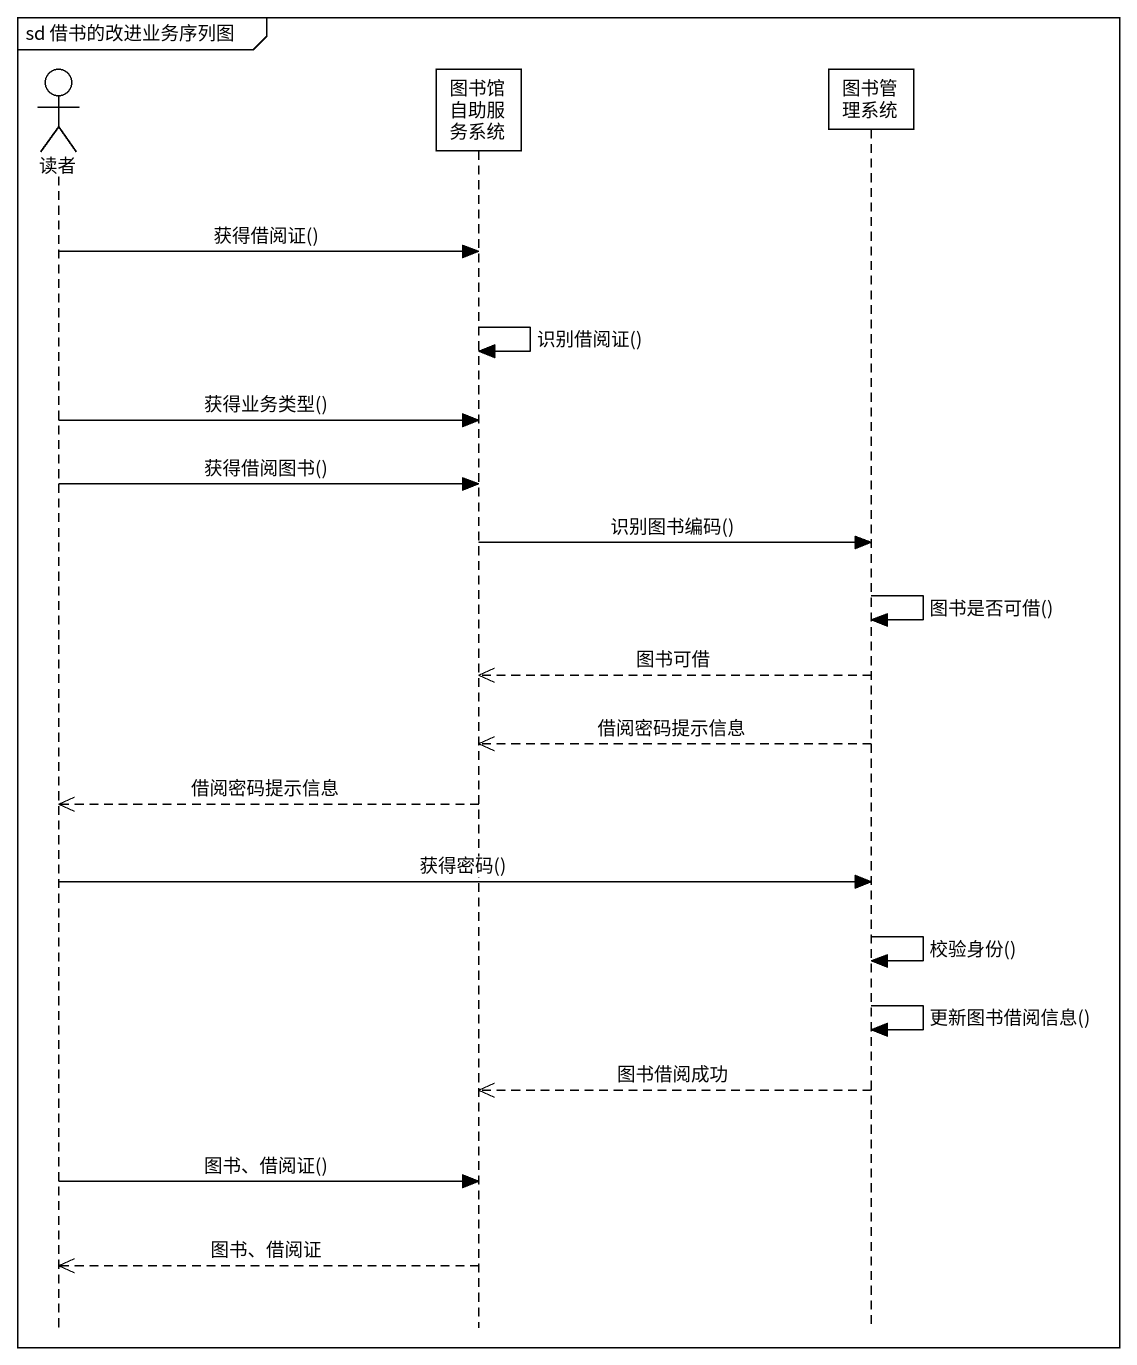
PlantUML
@startuml
mainframe sd 借书的改进业务序列图
hide footbox
actor 读者
participant 图书馆自助服务系统
participant 图书管理系统

读者 -> 图书馆自助服务系统 : 获得借阅证()
图书馆自助服务系统 -> 图书馆自助服务系统 : 识别借阅证()
读者 -> 图书馆自助服务系统 : 获得业务类型()
读者 -> 图书馆自助服务系统 : 获得借阅图书()
图书馆自助服务系统 -> 图书管理系统 : 识别图书编码()
图书管理系统 -> 图书管理系统 : 图书是否可借()
图书管理系统 -->> 图书馆自助服务系统 : 图书可借
图书管理系统 -->> 图书馆自助服务系统 : 借阅密码提示信息
图书馆自助服务系统 -->> 读者 : 借阅密码提示信息
读者 -> 图书管理系统 : 获得密码()
图书管理系统 -> 图书管理系统 : 校验身份()
图书管理系统 -> 图书管理系统 : 更新图书借阅信息()
图书管理系统 -->> 图书馆自助服务系统 : 图书借阅成功
读者 -> 图书馆自助服务系统 : 图书、借阅证()
图书馆自助服务系统 -->> 读者 : 图书、借阅证
@enduml
